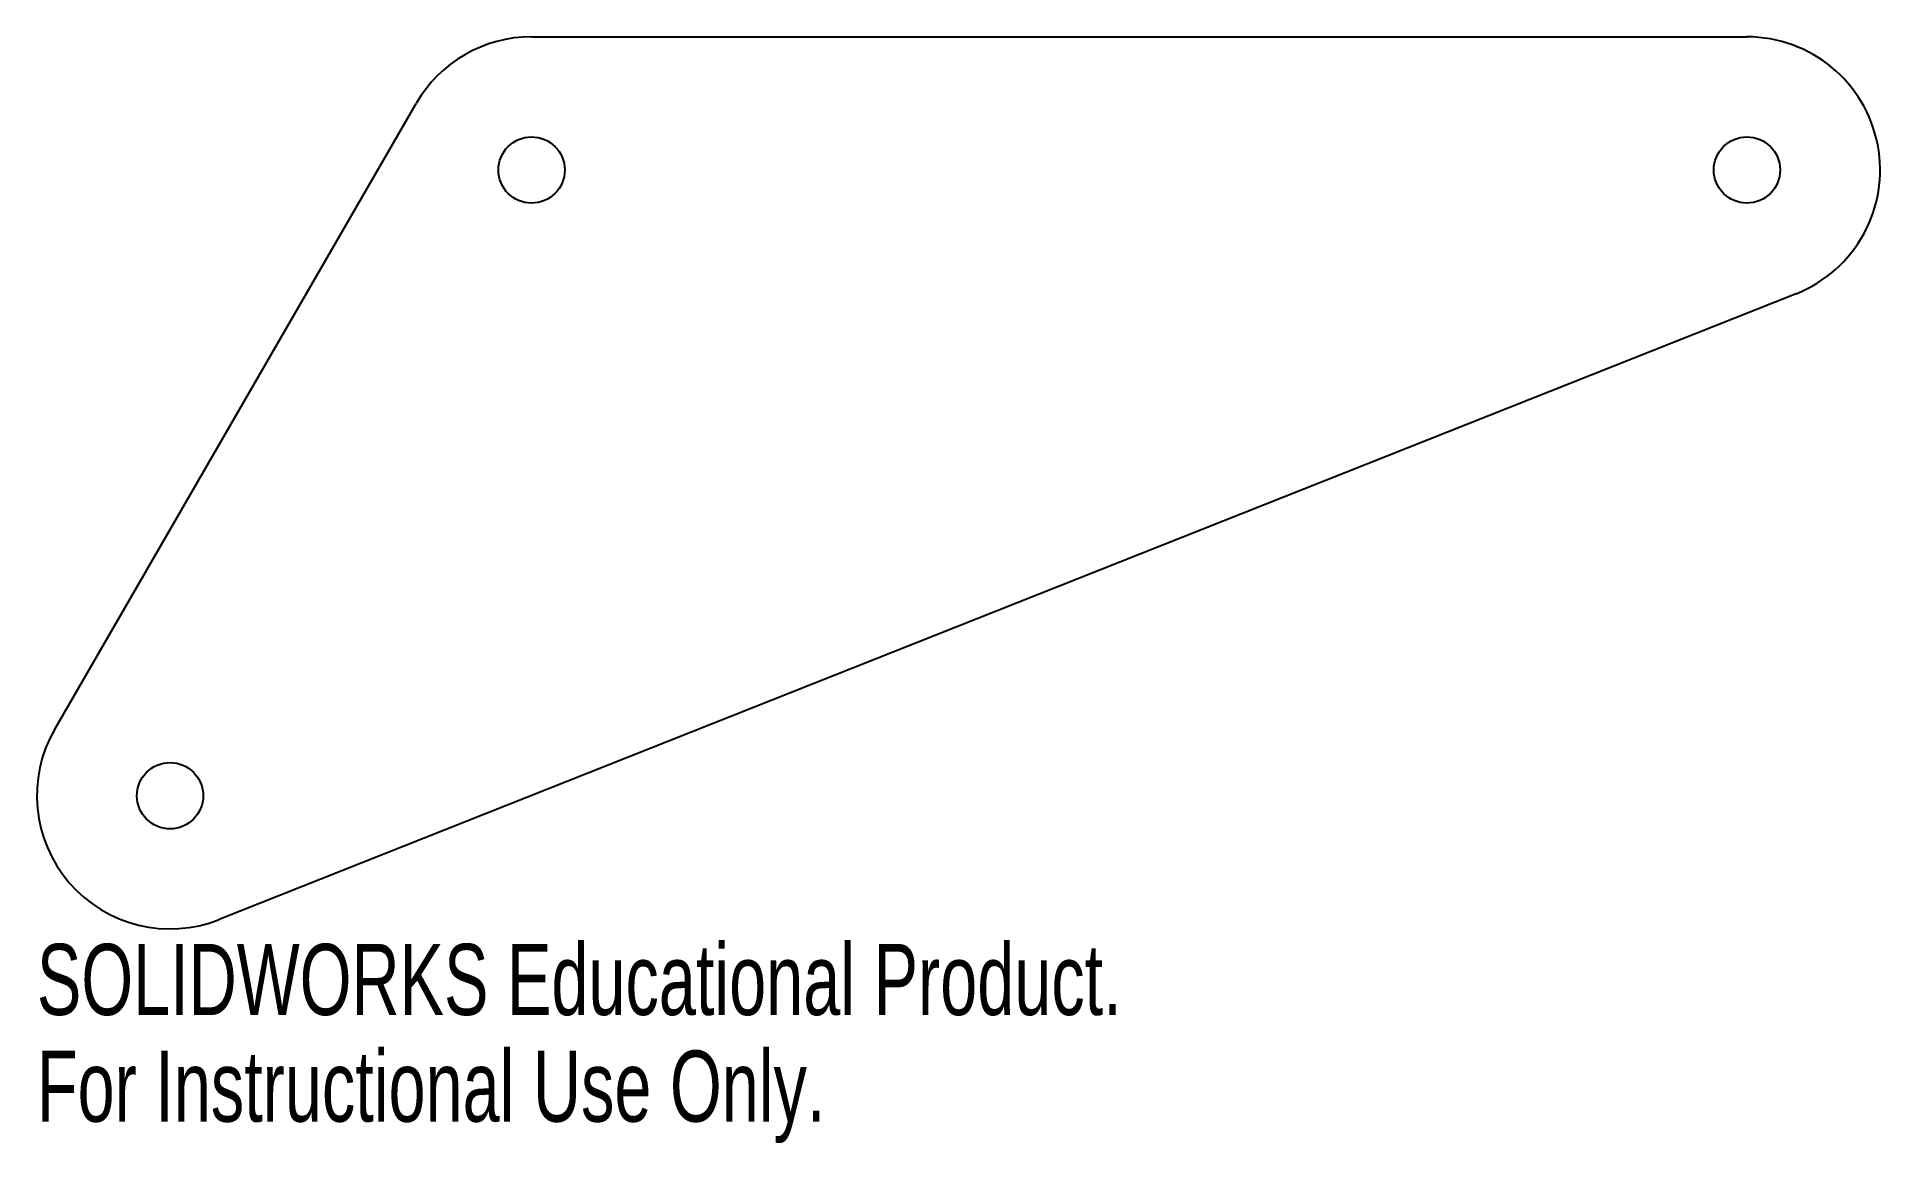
# Model space of a CAD drawing. Header units: inches. Extents: x -4.57 to 0.36, y -2.6 to 0.36.
import ezdxf

# ---------------------------------------------------------------- set-up
doc = ezdxf.new("R2010")
doc.units = ezdxf.units.IN
doc.header["$MEASUREMENT"] = 0
doc.styles.add('SLDTEXTSTYLE0', font='TXT', dxfattribs={"width": 0.7})

msp = doc.modelspace()

# ---------------------------------------------------------------- linework, layer by layer
at = {"color": 7, "linetype": 'Continuous', "lineweight": 25}
for p, q in [((-3.25, 0.3563), (0, 0.3563)), ((-4.5251, -1.4961), (-3.5585, 0.1781)), ((0.1315, -0.3311), (-4.0851, -2.0053))]:
    msp.add_line(p, q, dxfattribs=at)
for centre in [(-3.25, 0), (0, 0), (-4.2166, -1.6742)]:
    msp.add_circle(centre, 0.0886, dxfattribs=at)
for centre, radius, start, end in [((-3.25, 0), 0.3563, 90, 150), ((0, 0), 0.3562, 291.6555, 90), ((-4.2166, -1.6742), 0.3563, 150, 291.6555)]:
    msp.add_arc(centre, radius, start, end, dxfattribs=at)

# ---------------------------------------------------------------- texts
at = {"color": 7, "linetype": 'Continuous', "char_height": 0.1903, "attachment_point": 1, "style": 'SLDTEXTSTYLE0'}
for s, insert in [('SOLIDWORKS Educational Product.', (-4.5728, -2.0706)), ('For Instructional Use Only.', (-4.5728, -2.356))]:
    msp.add_mtext(s, dxfattribs=dict(at, insert=insert))

doc.saveas('drawing.dxf')
